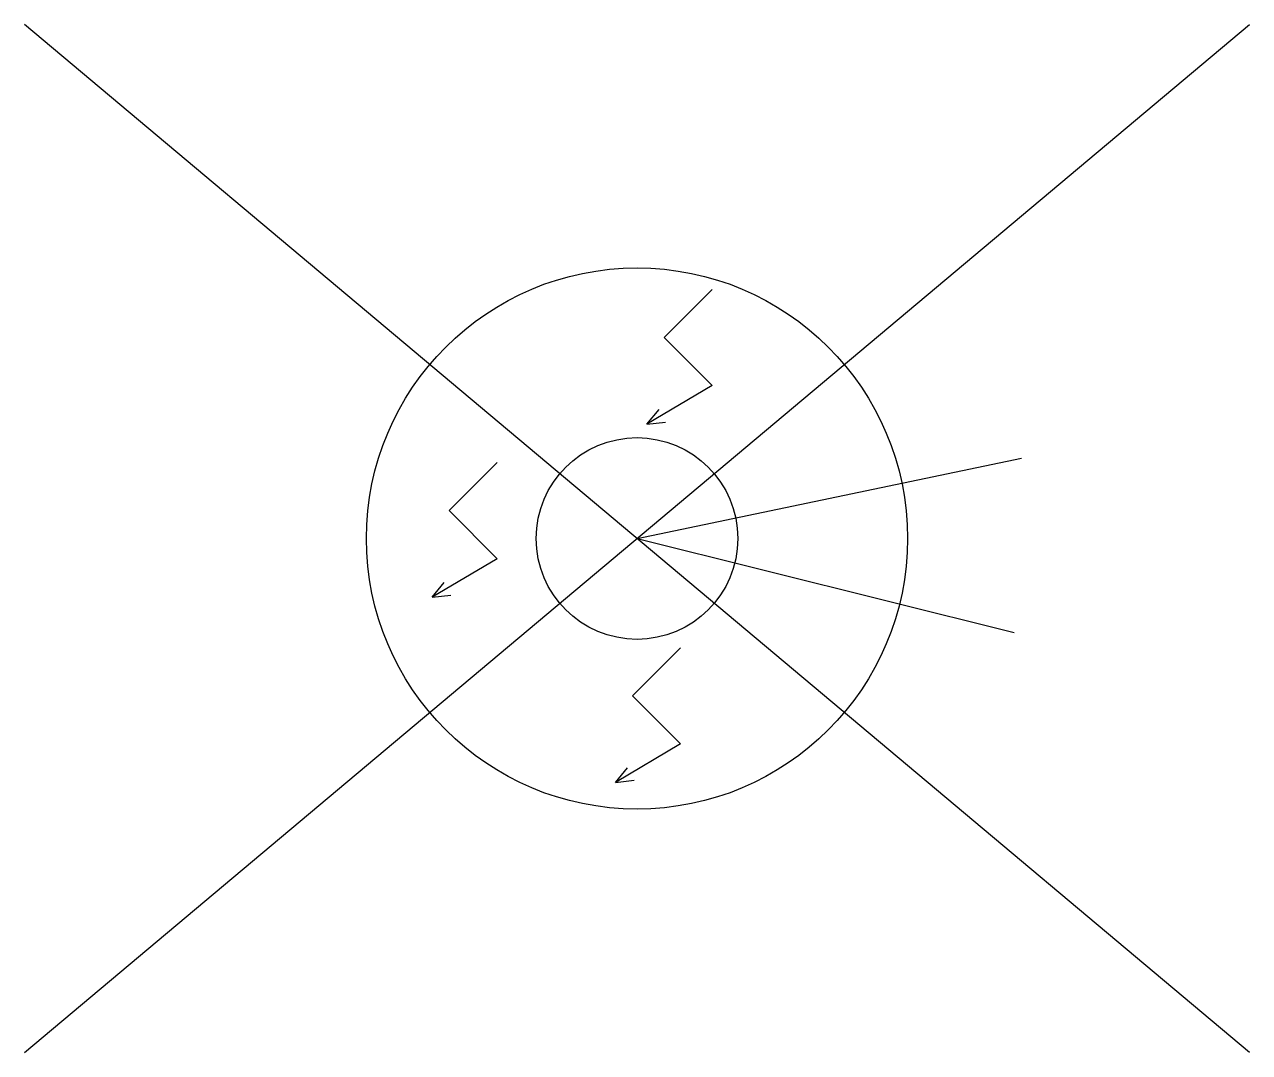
# Model space of a CAD drawing. Extents: x -2.26 to 2.26, y -1.9 to 1.9.
import ezdxf

# ---------------------------------------------------------------- set-up
doc = ezdxf.new("R2010")
doc.units = 0

msp = doc.modelspace()

# ---------------------------------------------------------------- linework, layer by layer
for p, q in [((-2.2636, -1.8994), (2.2636, 1.8994)), ((2.2636, -1.8994), (-2.2636, 1.8994)), ((0.0367, 0.4226), (0.1058, 0.4303)), ((0, 0), (1.4208, 0.2963)), ((0, 0), (1.3937, -0.3472)), ((-0.7576, -0.2169), (-0.6884, -0.2092)), ((-0.08, -0.9014), (-0.0108, -0.8936))]:
    msp.add_line(p, q)
at = {"flags": 128}
for points in [[(0.2775, 0.9202), (0.0998, 0.7425), (0.2775, 0.5648), (0.0367, 0.4226), (0.0815, 0.4767)], [(-0.5168, 0.2807), (-0.6944, 0.103), (-0.5167, -0.0747), (-0.7576, -0.2169), (-0.7127, -0.1627)], [(0.1608, -0.4038), (-0.0168, -0.5815), (0.1609, -0.7591), (-0.08, -0.9014), (-0.0352, -0.8472)]]:
    msp.add_lwpolyline(points, dxfattribs=at)
for radius in [1, 0.3727]:
    msp.add_circle((0, 0), radius)

doc.saveas('drawing.dxf')
